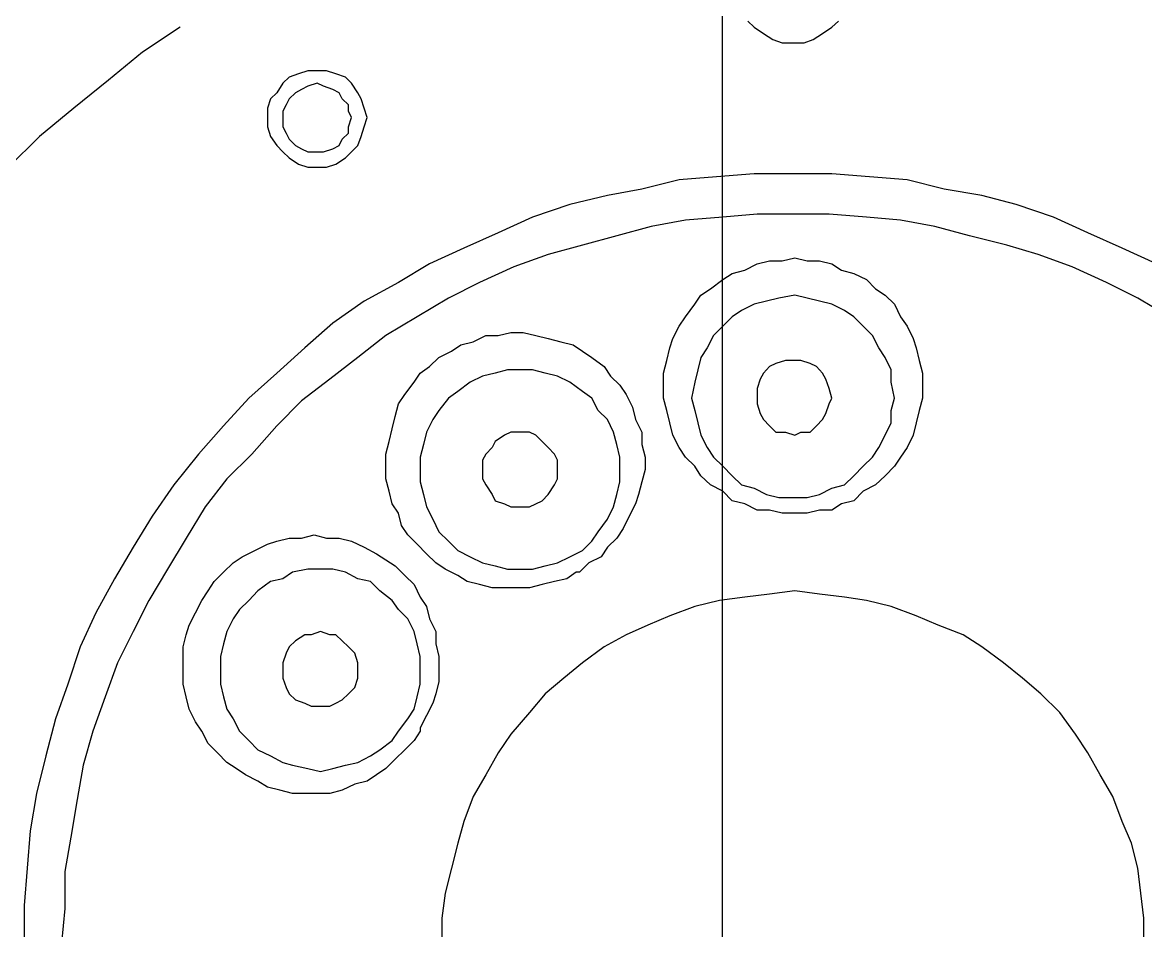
# Model space of a CAD drawing. Extents: x 468514 to 728049, y -74127 to 69080.
# Drawn here: x 555794.52 to 555813.79, y -68582.93 to -68567.34 of the extents above; entities that cross this region are included whole.
import ezdxf

# ---------------------------------------------------------------- set-up
doc = ezdxf.new("R2010")
doc.units = 0
doc.header["$LTSCALE"] = 500
doc.header["$MEASUREMENT"] = 0
doc.linetypes.add('HIDDEN2', pattern=[0.1875, 0.125, -0.0625])
for name, color, linetype in [('E 立面填充', 250, 'Continuous'), ('E 立面标注尺寸', 9, 'Continuous'), ('L-立面家具、洁具', 153, 'Continuous')]:
    doc.layers.add(name, color=color, linetype=linetype)
doc.styles.add('PDC DIM', font='PMingLiU-ExtB.ttf', dxfattribs={"width": 0.85})
doc.dimstyles.new('PDC-A2', dxfattribs={"dimscale": 0, "dimtxt": 2.5, "dimasz": 1, "dimexe": 1, "dimexo": 1, "dimgap": 0.7, "dimtad": 1, "dimdec": 0, "dimtxsty": 'PDC DIM', "dimblk": 'ARCHTICK', "dimcen": 1, "dimdle": 1, "dimclrd": 8, "dimclre": 8, "dimclrt": 9, "dimadec": 0, "dimazin": 0, "dimtfac": 1, "dimtdec": 0, "dimtix": 1, "dimtmove": 2, "dimatfit": 3, "dimldrblk": 'PDC A2 T R', "dimfxl": 10, "dimfxlon": 1, "dimarcsym": 0})

# ---------------------------------------------------------------- blocks, each defined once
blk = doc.blocks.new('A$C2F8A30B2')
at = {"linetype": 'HIDDEN2', "lineweight": -2, "ltscale": 20}
for p, q in [((84.916, 844.356), (84.804, 844.459)), ((86.359, 844.459), (86.249, 844.356)), ((85.074, 844.247), (84.916, 844.356)), ((85.234, 844.142), (85.074, 844.247)), ((86.091, 844.247), (85.929, 844.142)), ((86.249, 844.356), (86.091, 844.247)), ((96.097, 844.356), (96.74, 843.927)), ((85.394, 844.087), (85.234, 844.142)), ((85.554, 844.087), (85.394, 844.087)), ((85.769, 844.087), (85.554, 844.087)), ((85.929, 844.142), (85.769, 844.087)), ((96.74, 843.927), (97.327, 843.444)), ((93.155, 843.392), (93.26, 843.497)), ((93.26, 843.497), (93.423, 843.552)), ((93.423, 843.552), (93.583, 843.607)), ((93.583, 843.607), (93.743, 843.607)), ((93.743, 843.607), (93.905, 843.607)), ((93.905, 843.607), (94.065, 843.552)), ((94.065, 843.552), (94.225, 843.497)), ((94.225, 843.497), (94.332, 843.392)), ((93.048, 843.23), (93.155, 843.392)), ((93.368, 843.23), (93.475, 843.284)), ((93.475, 843.284), (93.635, 843.341)), ((93.635, 843.341), (93.743, 843.392)), ((93.743, 843.392), (93.905, 843.341)), ((93.905, 843.341), (94.012, 843.284)), ((94.012, 843.284), (94.118, 843.23)), ((94.332, 843.392), (94.44, 843.23)), ((97.327, 843.444), (97.917, 842.966)), ((92.94, 842.966), (92.993, 843.126)), ((92.993, 843.126), (93.048, 843.23)), ((93.208, 843.019), (93.315, 843.126)), ((93.315, 843.126), (93.368, 843.23)), ((94.118, 843.23), (94.225, 843.126)), ((94.225, 843.126), (94.28, 843.019)), ((94.44, 843.23), (94.547, 843.126)), ((94.547, 843.126), (94.6, 842.966)), ((92.888, 842.804), (92.94, 842.966)), ((93.155, 842.804), (93.208, 842.912)), ((93.208, 842.912), (93.208, 843.019)), ((94.28, 843.019), (94.332, 842.912)), ((94.332, 842.912), (94.332, 842.804)), ((94.6, 842.966), (94.6, 842.804)), ((97.917, 842.966), (98.507, 842.48)), ((92.94, 842.644), (92.888, 842.804)), ((92.888, 842.804), (92.888, 842.804)), ((93.208, 842.644), (93.155, 842.804)), ((93.155, 842.804), (93.155, 842.804)), ((94.332, 842.804), (94.332, 842.644)), ((94.6, 842.804), (94.6, 842.644)), ((92.993, 842.48), (92.94, 842.644)), ((93.208, 842.537), (93.208, 842.644)), ((93.315, 842.431), (93.208, 842.537)), ((94.28, 842.537), (94.225, 842.431)), ((94.332, 842.644), (94.28, 842.537)), ((94.6, 842.644), (94.547, 842.48)), ((93.048, 842.322), (92.993, 842.48)), ((93.155, 842.217), (93.048, 842.322)), ((93.368, 842.322), (93.315, 842.431)), ((93.475, 842.269), (93.368, 842.322)), ((94.118, 842.322), (94.012, 842.269)), ((94.225, 842.431), (94.118, 842.322)), ((94.44, 842.322), (94.332, 842.217)), ((94.547, 842.48), (94.44, 842.322)), ((98.507, 842.48), (99.04, 841.949)), ((93.26, 842.109), (93.155, 842.217)), ((93.635, 842.217), (93.475, 842.269)), ((93.743, 842.217), (93.635, 842.217)), ((93.905, 842.217), (93.743, 842.217)), ((94.012, 842.269), (93.905, 842.217)), ((94.332, 842.217), (94.225, 842.109)), ((93.423, 842.004), (93.26, 842.109)), ((93.583, 841.949), (93.423, 842.004)), ((93.743, 841.949), (93.583, 841.949)), ((93.905, 841.949), (93.743, 841.949)), ((94.065, 842.004), (93.905, 841.949)), ((94.225, 842.109), (94.065, 842.004)), ((82.987, 841.576), (83.627, 841.736)), ((83.627, 841.736), (84.271, 841.787)), ((84.271, 841.787), (84.916, 841.84)), ((84.916, 841.84), (85.554, 841.84)), ((85.554, 841.84), (86.249, 841.84)), ((86.249, 841.84), (86.893, 841.787)), ((86.893, 841.787), (87.538, 841.736)), ((87.538, 841.736), (88.176, 841.576)), ((82.344, 841.467), (82.987, 841.576)), ((88.176, 841.576), (88.766, 841.467)), ((81.754, 841.309), (82.344, 841.467)), ((88.766, 841.467), (89.41, 841.309)), ((81.114, 841.092), (81.754, 841.309)), ((89.41, 841.309), (90.051, 841.092)), ((80.527, 840.827), (81.114, 841.092)), ((83.147, 840.934), (83.736, 841.041)), ((83.736, 841.041), (84.324, 841.092)), ((84.324, 841.092), (84.964, 841.147)), ((84.964, 841.147), (85.554, 841.147)), ((85.554, 841.147), (86.196, 841.147)), ((86.196, 841.147), (86.788, 841.092)), ((86.788, 841.092), (87.428, 841.041)), ((87.428, 841.041), (88.018, 840.934)), ((90.051, 841.092), (90.64, 840.827)), ((79.937, 840.559), (80.527, 840.827)), ((81.917, 840.614), (82.557, 840.772)), ((82.557, 840.772), (83.147, 840.934)), ((88.018, 840.934), (88.606, 840.772)), ((88.606, 840.772), (89.196, 840.614)), ((90.64, 840.827), (91.228, 840.559)), ((81.379, 840.452), (81.917, 840.614)), ((89.196, 840.614), (89.783, 840.452)), ((79.347, 840.292), (79.937, 840.559)), ((80.794, 840.241), (81.379, 840.452)), ((85.554, 840.397), (85.341, 840.344)), ((85.769, 840.344), (85.554, 840.397)), ((89.783, 840.452), (90.371, 840.241)), ((91.228, 840.559), (91.818, 840.292)), ((80.204, 839.972), (80.794, 840.241)), ((84.916, 840.292), (84.751, 840.186)), ((85.126, 840.344), (84.916, 840.292)), ((85.341, 840.344), (85.126, 840.344)), ((85.984, 840.344), (85.769, 840.344)), ((86.196, 840.292), (85.984, 840.344)), ((86.411, 840.186), (86.196, 840.292)), ((90.371, 840.241), (90.96, 839.972)), ((91.818, 840.292), (92.353, 839.972)), ((84.324, 840.026), (84.166, 839.864)), ((84.539, 840.129), (84.324, 840.026)), ((84.751, 840.186), (84.539, 840.129)), ((86.626, 840.129), (86.411, 840.186)), ((86.788, 840.026), (86.626, 840.129)), ((86.999, 839.864), (86.788, 840.026)), ((79.669, 839.702), (80.204, 839.972)), ((84.166, 839.864), (84.002, 839.757)), ((87.161, 839.757), (86.999, 839.864)), ((90.96, 839.972), (91.493, 839.702)), ((92.353, 839.972), (92.94, 839.651)), ((79.132, 839.382), (79.669, 839.702)), ((84.002, 839.757), (83.842, 839.599)), ((84.916, 839.599), (85.126, 839.651)), ((85.126, 839.651), (85.341, 839.702)), ((85.341, 839.702), (85.554, 839.757)), ((85.554, 839.757), (85.824, 839.702)), ((85.824, 839.702), (86.036, 839.651)), ((86.036, 839.651), (86.249, 839.599)), ((87.268, 839.599), (87.161, 839.757)), ((91.493, 839.702), (92.03, 839.382)), ((92.94, 839.651), (93.475, 839.277)), ((83.842, 839.599), (83.736, 839.382)), ((84.539, 839.382), (84.701, 839.491)), ((84.701, 839.491), (84.916, 839.599)), ((86.249, 839.599), (86.464, 839.491)), ((86.464, 839.491), (86.626, 839.382)), ((87.428, 839.382), (87.268, 839.599)), ((83.736, 839.382), (83.627, 839.226)), ((84.377, 839.226), (84.539, 839.382)), ((86.626, 839.382), (86.788, 839.226)), ((87.538, 839.226), (87.428, 839.382)), ((92.03, 839.382), (92.568, 839.062)), ((93.475, 839.277), (93.955, 838.851)), ((83.627, 839.226), (83.522, 839.009)), ((84.109, 838.851), (84.217, 839.062)), ((84.217, 839.062), (84.377, 839.226)), ((86.788, 839.226), (86.946, 839.062)), ((86.946, 839.062), (87.054, 838.851)), ((87.643, 839.009), (87.538, 839.226)), ((89.996, 839.062), (89.783, 839.009)), ((90.211, 839.117), (89.996, 839.062)), ((90.425, 839.117), (90.211, 839.117)), ((90.64, 839.062), (90.425, 839.117)), ((90.853, 839.062), (90.64, 839.062)), ((91.068, 838.954), (90.853, 839.062)), ((92.568, 839.062), (93.048, 838.687)), ((83.469, 838.851), (83.416, 838.634)), ((83.522, 839.009), (83.469, 838.851)), ((84.002, 838.687), (84.109, 838.851)), ((87.054, 838.851), (87.161, 838.687)), ((87.696, 838.851), (87.643, 839.009)), ((87.749, 838.634), (87.696, 838.851)), ((89.353, 838.904), (89.196, 838.796)), ((89.568, 838.954), (89.353, 838.904)), ((89.783, 839.009), (89.568, 838.954)), ((91.283, 838.904), (91.068, 838.954)), ((91.443, 838.796), (91.283, 838.904)), ((93.955, 838.851), (94.44, 838.419)), ((83.899, 838.476), (84.002, 838.687)), ((87.161, 838.687), (87.214, 838.476)), ((89.035, 838.687), (88.821, 838.531)), ((89.196, 838.796), (89.035, 838.687)), ((91.658, 838.687), (91.443, 838.796)), ((91.818, 838.531), (91.658, 838.687)), ((93.048, 838.687), (93.53, 838.316)), ((83.416, 838.634), (83.361, 838.419)), ((83.899, 838.261), (83.899, 838.476)), ((85.074, 838.419), (85.179, 838.531)), ((85.179, 838.531), (85.289, 838.582)), ((85.289, 838.582), (85.451, 838.634)), ((85.451, 838.634), (85.554, 838.634)), ((85.554, 838.634), (85.714, 838.634)), ((85.714, 838.634), (85.876, 838.582)), ((85.876, 838.582), (85.984, 838.531)), ((85.984, 838.531), (86.091, 838.419)), ((87.214, 838.476), (87.268, 838.261)), ((87.803, 838.419), (87.749, 838.634)), ((88.821, 838.531), (88.713, 838.367)), ((89.836, 838.419), (90.051, 838.476)), ((90.051, 838.476), (90.265, 838.476)), ((90.265, 838.476), (90.48, 838.476)), ((90.48, 838.476), (90.693, 838.419)), ((91.978, 838.419), (91.818, 838.531)), ((83.361, 838.419), (83.361, 838.209)), ((84.964, 838.154), (85.019, 838.316)), ((85.019, 838.316), (85.074, 838.419)), ((86.091, 838.419), (86.144, 838.316)), ((86.144, 838.316), (86.196, 838.154)), ((87.803, 838.209), (87.803, 838.419)), ((88.713, 838.367), (88.551, 838.209)), ((89.41, 838.261), (89.621, 838.367)), ((89.621, 838.367), (89.836, 838.419)), ((90.693, 838.419), (90.908, 838.367)), ((90.908, 838.367), (91.121, 838.261)), ((92.083, 838.261), (91.978, 838.419)), ((93.53, 838.316), (94.012, 837.941)), ((94.44, 838.419), (94.92, 837.99)), ((83.361, 838.209), (83.361, 837.99)), ((83.842, 837.99), (83.899, 838.261)), ((84.916, 837.99), (84.964, 838.154)), ((86.196, 838.154), (86.196, 837.99)), ((87.268, 838.261), (87.323, 837.99)), ((87.803, 837.99), (87.803, 838.209)), ((88.551, 838.209), (88.446, 838.049)), ((89.035, 837.99), (89.196, 838.101)), ((89.196, 838.101), (89.41, 838.261)), ((91.121, 838.261), (91.333, 838.101)), ((91.333, 838.101), (91.493, 837.99)), ((92.243, 838.049), (92.083, 838.261)), ((83.361, 837.99), (83.416, 837.779)), ((83.899, 837.779), (83.842, 837.99)), ((83.842, 837.99), (83.842, 837.99)), ((84.964, 837.889), (84.916, 837.99)), ((84.916, 837.99), (84.916, 837.99)), ((85.019, 837.727), (84.964, 837.889)), ((86.196, 837.889), (86.144, 837.727)), ((86.196, 837.99), (86.196, 837.889)), ((87.323, 837.99), (87.268, 837.779)), ((87.749, 837.779), (87.803, 837.99)), ((88.446, 838.049), (88.336, 837.834)), ((88.926, 837.779), (89.035, 837.99)), ((91.493, 837.99), (91.658, 837.779)), ((92.353, 837.889), (92.243, 838.049)), ((92.407, 837.672), (92.353, 837.889)), ((94.012, 837.941), (94.44, 837.514)), ((94.92, 837.99), (95.35, 837.514)), ((83.416, 837.779), (83.469, 837.566)), ((83.899, 837.566), (83.899, 837.779)), ((85.074, 837.621), (85.019, 837.727)), ((86.144, 837.727), (86.091, 837.621)), ((87.268, 837.779), (87.214, 837.566)), ((87.696, 837.566), (87.749, 837.779)), ((88.336, 837.834), (88.286, 837.621)), ((88.766, 837.621), (88.926, 837.779)), ((91.658, 837.779), (91.763, 837.621)), ((83.469, 837.566), (83.522, 837.352)), ((84.002, 837.352), (83.899, 837.566)), ((85.179, 837.514), (85.074, 837.621)), ((85.289, 837.406), (85.179, 837.514)), ((85.984, 837.514), (85.876, 837.406)), ((86.091, 837.621), (85.984, 837.514)), ((87.214, 837.566), (87.161, 837.352)), ((87.643, 837.352), (87.696, 837.566)), ((88.286, 837.621), (88.176, 837.406)), ((88.661, 837.406), (88.766, 837.621)), ((91.763, 837.621), (91.868, 837.406)), ((92.458, 837.459), (92.407, 837.672)), ((94.44, 837.514), (94.865, 837.029)), ((95.35, 837.514), (95.779, 837.029)), ((83.522, 837.352), (83.627, 837.141)), ((84.109, 837.141), (84.002, 837.352)), ((85.451, 837.406), (85.289, 837.406)), ((85.554, 837.352), (85.451, 837.406)), ((85.714, 837.406), (85.554, 837.352)), ((85.876, 837.406), (85.714, 837.406)), ((87.161, 837.352), (87.054, 837.141)), ((87.538, 837.141), (87.643, 837.352)), ((88.176, 837.406), (88.176, 837.194)), ((88.606, 837.194), (88.661, 837.406)), ((89.888, 837.244), (89.996, 837.352)), ((89.996, 837.352), (90.103, 837.406)), ((90.103, 837.406), (90.265, 837.406)), ((90.265, 837.406), (90.425, 837.406)), ((90.425, 837.406), (90.533, 837.352)), ((90.533, 837.352), (90.693, 837.244)), ((91.868, 837.406), (91.923, 837.194)), ((92.511, 837.244), (92.458, 837.459)), ((83.627, 837.141), (83.736, 836.977)), ((84.217, 836.977), (84.109, 837.141)), ((87.054, 837.141), (86.946, 836.977)), ((87.428, 836.977), (87.538, 837.141)), ((88.176, 837.194), (88.121, 836.977)), ((88.551, 836.977), (88.606, 837.194)), ((89.676, 837.029), (89.783, 837.141)), ((89.783, 837.141), (89.888, 837.244)), ((90.693, 837.244), (90.746, 837.141)), ((90.746, 837.141), (90.853, 837.029)), ((91.923, 837.194), (91.978, 836.977)), ((92.568, 837.029), (92.511, 837.244)), ((83.736, 836.977), (83.842, 836.819)), ((84.377, 836.819), (84.217, 836.977)), ((86.946, 836.977), (86.788, 836.819)), ((87.268, 836.819), (87.428, 836.977)), ((88.121, 836.977), (88.121, 836.764)), ((88.551, 836.764), (88.551, 836.977)), ((89.621, 836.926), (89.676, 837.029)), ((89.621, 836.764), (89.621, 836.926)), ((90.853, 837.029), (90.908, 836.926)), ((90.908, 836.926), (90.908, 836.764)), ((91.978, 836.977), (91.978, 836.764)), ((92.568, 836.819), (92.568, 837.029)), ((94.865, 837.029), (95.295, 836.606)), ((95.779, 837.029), (96.205, 836.499)), ((83.842, 836.819), (84.002, 836.657)), ((84.539, 836.657), (84.377, 836.819)), ((86.788, 836.819), (86.626, 836.657)), ((87.161, 836.657), (87.268, 836.819)), ((88.121, 836.764), (88.176, 836.551)), ((88.551, 836.551), (88.551, 836.764)), ((88.551, 836.764), (88.551, 836.764)), ((89.621, 836.606), (89.621, 836.764)), ((89.621, 836.764), (89.621, 836.764)), ((90.908, 836.764), (90.908, 836.606)), ((91.978, 836.764), (91.978, 836.551)), ((92.568, 836.606), (92.568, 836.819)), ((84.002, 836.657), (84.166, 836.499)), ((84.701, 836.499), (84.539, 836.657)), ((86.626, 836.657), (86.464, 836.499)), ((86.999, 836.499), (87.161, 836.657)), ((88.176, 836.551), (88.233, 836.336)), ((88.606, 836.336), (88.551, 836.551)), ((89.676, 836.499), (89.621, 836.606)), ((90.908, 836.606), (90.853, 836.499)), ((91.978, 836.551), (91.923, 836.336)), ((92.511, 836.391), (92.568, 836.606)), ((95.295, 836.606), (95.668, 836.124)), ((84.166, 836.499), (84.377, 836.391)), ((84.377, 836.391), (84.539, 836.229)), ((84.916, 836.444), (84.701, 836.499)), ((85.126, 836.336), (84.916, 836.444)), ((86.249, 836.444), (86.036, 836.336)), ((86.464, 836.499), (86.249, 836.444)), ((86.626, 836.229), (86.788, 836.391)), ((86.788, 836.391), (86.999, 836.499)), ((89.783, 836.336), (89.676, 836.499)), ((90.853, 836.499), (90.746, 836.336)), ((92.458, 836.176), (92.511, 836.391)), ((96.205, 836.499), (96.577, 835.962)), ((84.539, 836.229), (84.751, 836.176)), ((84.751, 836.176), (84.916, 836.069)), ((85.341, 836.282), (85.126, 836.336)), ((85.554, 836.282), (85.341, 836.282)), ((85.824, 836.282), (85.554, 836.282)), ((86.036, 836.336), (85.824, 836.282)), ((86.196, 836.069), (86.411, 836.176)), ((86.411, 836.176), (86.626, 836.229)), ((88.233, 836.336), (88.286, 836.176)), ((88.286, 836.176), (88.391, 835.962)), ((88.661, 836.124), (88.606, 836.336)), ((89.888, 836.229), (89.783, 836.336)), ((89.996, 836.176), (89.888, 836.229)), ((90.103, 836.124), (89.996, 836.176)), ((90.533, 836.176), (90.425, 836.124)), ((90.693, 836.229), (90.533, 836.176)), ((90.746, 836.336), (90.693, 836.229)), ((91.923, 836.336), (91.868, 836.124)), ((92.353, 836.016), (92.458, 836.176)), ((84.916, 836.069), (85.126, 836.069)), ((85.126, 836.069), (85.341, 836.016)), ((85.341, 836.016), (85.554, 836.016)), ((85.554, 836.016), (85.769, 836.016)), ((85.769, 836.016), (85.984, 836.069)), ((85.984, 836.069), (86.196, 836.069)), ((88.391, 835.962), (88.498, 835.751)), ((88.766, 835.909), (88.661, 836.124)), ((90.265, 836.124), (90.103, 836.124)), ((90.425, 836.124), (90.265, 836.124)), ((91.868, 836.124), (91.763, 835.909)), ((92.296, 835.804), (92.353, 836.016)), ((95.668, 836.124), (95.99, 835.587)), ((96.577, 835.962), (96.902, 835.431)), ((88.926, 835.696), (88.766, 835.909)), ((91.763, 835.909), (91.658, 835.696)), ((92.193, 835.641), (92.296, 835.804)), ((88.498, 835.751), (88.606, 835.587)), ((88.606, 835.587), (88.766, 835.431)), ((89.035, 835.536), (88.926, 835.696)), ((91.658, 835.696), (91.493, 835.536)), ((92.03, 835.484), (92.193, 835.641)), ((93.368, 835.587), (93.155, 835.536)), ((93.583, 835.587), (93.368, 835.587)), ((93.797, 835.641), (93.583, 835.587)), ((94.012, 835.587), (93.797, 835.641)), ((94.225, 835.587), (94.012, 835.587)), ((94.44, 835.536), (94.225, 835.587)), ((95.99, 835.587), (96.312, 835.054)), ((88.766, 835.431), (88.871, 835.267)), ((89.196, 835.374), (89.035, 835.536)), ((91.493, 835.536), (91.333, 835.374)), ((91.868, 835.319), (92.03, 835.484)), ((92.94, 835.431), (92.725, 835.319)), ((93.155, 835.536), (92.94, 835.431)), ((94.6, 835.484), (94.44, 835.536)), ((94.815, 835.374), (94.6, 835.484)), ((96.902, 835.431), (97.222, 834.889)), ((88.871, 835.267), (89.086, 835.164)), ((89.41, 835.267), (89.196, 835.374)), ((89.621, 835.164), (89.41, 835.267)), ((91.121, 835.267), (90.908, 835.164)), ((91.333, 835.374), (91.121, 835.267)), ((91.708, 835.164), (91.868, 835.319)), ((92.568, 835.216), (92.407, 835.109)), ((92.725, 835.319), (92.568, 835.216)), ((95.03, 835.267), (94.815, 835.374)), ((95.187, 835.164), (95.03, 835.267)), ((89.086, 835.164), (89.248, 835.001)), ((89.248, 835.001), (89.301, 835.001)), ((89.248, 835.001), (89.248, 835.001)), ((89.301, 835.001), (89.461, 834.889)), ((89.836, 835.109), (89.621, 835.164)), ((90.051, 835.054), (89.836, 835.109)), ((90.265, 835.054), (90.051, 835.054)), ((90.48, 835.054), (90.265, 835.054)), ((90.693, 835.109), (90.48, 835.054)), ((90.908, 835.164), (90.693, 835.109)), ((91.333, 834.946), (91.548, 835.054)), ((91.548, 835.054), (91.708, 835.164)), ((92.407, 835.109), (92.243, 834.946)), ((93.048, 834.889), (93.26, 835.001)), ((93.26, 835.001), (93.475, 835.054)), ((93.475, 835.054), (93.69, 835.054)), ((93.69, 835.054), (93.905, 835.054)), ((93.905, 835.054), (94.17, 835.001)), ((94.17, 835.001), (94.332, 834.889)), ((95.35, 835.001), (95.187, 835.164)), ((95.51, 834.841), (95.35, 835.001)), ((96.312, 835.054), (96.632, 834.519)), ((89.461, 834.889), (89.676, 834.841)), ((89.676, 834.841), (89.888, 834.789)), ((90.96, 834.789), (91.175, 834.841)), ((91.175, 834.841), (91.333, 834.946)), ((92.243, 834.946), (92.083, 834.789)), ((92.673, 834.681), (92.833, 834.841)), ((92.833, 834.841), (93.048, 834.889)), ((94.332, 834.889), (94.547, 834.841)), ((94.547, 834.841), (94.762, 834.681)), ((95.615, 834.681), (95.51, 834.841)), ((97.222, 834.889), (97.542, 834.306)), ((84.701, 834.572), (85.126, 834.626)), ((85.126, 834.626), (85.554, 834.681)), ((85.554, 834.681), (85.984, 834.626)), ((85.984, 834.626), (86.411, 834.572)), ((89.888, 834.789), (90.103, 834.734)), ((90.103, 834.734), (90.318, 834.734)), ((90.318, 834.734), (90.533, 834.734)), ((90.533, 834.734), (90.746, 834.734)), ((90.746, 834.734), (90.96, 834.789)), ((92.083, 834.789), (91.978, 834.572)), ((92.458, 834.519), (92.673, 834.681)), ((94.762, 834.681), (94.92, 834.519)), ((95.725, 834.519), (95.615, 834.681)), ((83.469, 834.251), (83.899, 834.414)), ((83.899, 834.414), (84.324, 834.519)), ((84.324, 834.519), (84.701, 834.572)), ((86.411, 834.572), (86.841, 834.519)), ((86.841, 834.519), (87.268, 834.414)), ((87.268, 834.414), (87.696, 834.251)), ((91.868, 834.414), (91.818, 834.201)), ((91.978, 834.572), (91.868, 834.414)), ((92.353, 834.359), (92.458, 834.519)), ((94.92, 834.519), (95.08, 834.359)), ((95.83, 834.306), (95.725, 834.519)), ((96.632, 834.519), (96.902, 833.986)), ((83.092, 834.094), (83.469, 834.251)), ((87.696, 834.251), (88.071, 834.094)), ((92.193, 834.201), (92.353, 834.359)), ((95.08, 834.359), (95.187, 834.201)), ((95.939, 834.094), (95.83, 834.306)), ((97.542, 834.306), (97.81, 833.719)), ((82.664, 833.929), (83.092, 834.094)), ((88.071, 834.094), (88.446, 833.929)), ((91.818, 834.201), (91.708, 833.986)), ((92.083, 833.986), (92.193, 834.201)), ((95.187, 834.201), (95.295, 833.986)), ((95.99, 833.929), (95.939, 834.094)), ((82.344, 833.719), (82.664, 833.929)), ((88.446, 833.929), (88.821, 833.719)), ((91.708, 833.986), (91.708, 833.771)), ((92.03, 833.771), (92.083, 833.986)), ((93.315, 833.826), (93.423, 833.929)), ((93.423, 833.929), (93.53, 833.929)), ((93.53, 833.929), (93.69, 833.986)), ((93.69, 833.986), (93.85, 833.929)), ((93.85, 833.929), (93.955, 833.929)), ((93.955, 833.929), (94.118, 833.826)), ((95.295, 833.986), (95.35, 833.771)), ((96.043, 833.719), (95.99, 833.929)), ((96.902, 833.986), (97.169, 833.449)), ((81.969, 833.449), (82.344, 833.719)), ((88.821, 833.719), (89.196, 833.449)), ((91.708, 833.771), (91.658, 833.556)), ((91.978, 833.556), (92.03, 833.771)), ((93.1, 833.611), (93.208, 833.719)), ((93.208, 833.719), (93.315, 833.826)), ((94.118, 833.826), (94.225, 833.719)), ((94.225, 833.719), (94.28, 833.611)), ((95.35, 833.771), (95.402, 833.556)), ((96.043, 833.506), (96.043, 833.719)), ((97.81, 833.719), (98.024, 833.081)), ((91.658, 833.556), (91.658, 833.344)), ((91.978, 833.344), (91.978, 833.556)), ((93.048, 833.449), (93.1, 833.611)), ((94.28, 833.611), (94.332, 833.449)), ((95.402, 833.556), (95.402, 833.344)), ((96.043, 833.291), (96.043, 833.506)), ((81.647, 833.182), (81.969, 833.449)), ((89.196, 833.449), (89.516, 833.182)), ((91.658, 833.344), (91.658, 833.129)), ((91.978, 833.081), (91.978, 833.344)), ((91.978, 833.344), (91.978, 833.344)), ((93.048, 833.344), (93.048, 833.449)), ((93.048, 833.182), (93.048, 833.344)), ((93.048, 833.344), (93.048, 833.344)), ((94.332, 833.449), (94.332, 833.344)), ((94.332, 833.344), (94.332, 833.182)), ((95.402, 833.344), (95.402, 833.081)), ((96.043, 833.081), (96.043, 833.291)), ((97.169, 833.449), (97.384, 832.861)), ((81.329, 832.916), (81.647, 833.182)), ((89.516, 833.182), (89.836, 832.916)), ((91.658, 833.129), (91.708, 832.916)), ((92.03, 832.861), (91.978, 833.081)), ((93.1, 833.026), (93.048, 833.182)), ((94.332, 833.182), (94.28, 833.026)), ((95.402, 833.081), (95.35, 832.861)), ((95.99, 832.861), (96.043, 833.081)), ((98.024, 833.081), (98.237, 832.487)), ((81.005, 832.594), (81.329, 832.916)), ((89.836, 832.916), (90.103, 832.594)), ((91.708, 832.916), (91.763, 832.756)), ((93.208, 832.916), (93.1, 833.026)), ((93.315, 832.809), (93.208, 832.916)), ((94.225, 832.916), (94.118, 832.809)), ((94.28, 833.026), (94.225, 832.916)), ((91.763, 832.756), (91.868, 832.541)), ((92.083, 832.651), (92.03, 832.861)), ((93.423, 832.756), (93.315, 832.809)), ((93.53, 832.704), (93.423, 832.756)), ((93.69, 832.704), (93.53, 832.704)), ((93.85, 832.704), (93.69, 832.704)), ((93.955, 832.756), (93.85, 832.704)), ((94.118, 832.809), (93.955, 832.756)), ((95.35, 832.861), (95.295, 832.651)), ((95.939, 832.651), (95.99, 832.861)), ((97.384, 832.861), (97.595, 832.276)), ((80.739, 832.221), (81.005, 832.594)), ((90.103, 832.594), (90.425, 832.221)), ((91.868, 832.541), (91.978, 832.331)), ((92.193, 832.487), (92.083, 832.651)), ((92.353, 832.276), (92.193, 832.487)), ((95.187, 832.487), (95.08, 832.276)), ((95.295, 832.651), (95.187, 832.487)), ((95.83, 832.434), (95.939, 832.651)), ((98.237, 832.487), (98.402, 831.849)), ((91.978, 832.331), (91.978, 832.276)), ((91.978, 832.331), (91.978, 832.331)), ((95.725, 832.276), (95.83, 832.434)), ((80.527, 831.901), (80.739, 832.221)), ((90.425, 832.221), (90.64, 831.901)), ((91.978, 832.276), (92.083, 832.116)), ((92.083, 832.116), (92.243, 831.954)), ((92.458, 832.116), (92.353, 832.276)), ((92.673, 831.954), (92.458, 832.116)), ((94.92, 832.116), (94.762, 831.954)), ((95.08, 832.276), (94.92, 832.116)), ((95.615, 832.063), (95.725, 832.276)), ((97.595, 832.276), (97.757, 831.691)), ((92.243, 831.954), (92.407, 831.794)), ((92.833, 831.849), (92.673, 831.954)), ((94.762, 831.954), (94.547, 831.849)), ((95.455, 831.901), (95.615, 832.063)), ((80.312, 831.526), (80.527, 831.901)), ((90.64, 831.901), (90.853, 831.526)), ((92.407, 831.794), (92.568, 831.634)), ((93.048, 831.739), (92.833, 831.849)), ((93.26, 831.691), (93.048, 831.739)), ((94.332, 831.739), (94.17, 831.691)), ((94.547, 831.849), (94.332, 831.739)), ((95.135, 831.634), (95.295, 831.739)), ((95.295, 831.739), (95.455, 831.901)), ((98.402, 831.849), (98.559, 831.206)), ((80.097, 831.151), (80.312, 831.526)), ((90.853, 831.526), (91.068, 831.151)), ((92.568, 831.634), (92.725, 831.526)), ((92.725, 831.526), (92.888, 831.419)), ((93.475, 831.634), (93.26, 831.691)), ((93.69, 831.581), (93.475, 831.634)), ((93.905, 831.634), (93.69, 831.581)), ((94.17, 831.691), (93.905, 831.634)), ((94.762, 831.419), (94.975, 831.526)), ((94.975, 831.526), (95.135, 831.634)), ((97.757, 831.691), (97.864, 831.101)), ((92.888, 831.419), (93.1, 831.366)), ((93.1, 831.366), (93.315, 831.259)), ((94.6, 831.316), (94.762, 831.419)), ((79.937, 830.726), (80.097, 831.151)), ((91.068, 831.151), (91.228, 830.726)), ((93.315, 831.259), (93.53, 831.206)), ((93.53, 831.206), (93.743, 831.206)), ((93.743, 831.206), (93.955, 831.206)), ((93.955, 831.206), (94.17, 831.206)), ((94.17, 831.206), (94.385, 831.259)), ((94.385, 831.259), (94.6, 831.316)), ((98.559, 831.206), (98.667, 830.564)), ((97.864, 831.101), (97.972, 830.456)), ((79.775, 830.351), (79.937, 830.726)), ((91.228, 830.726), (91.333, 830.351)), ((98.667, 830.564), (98.722, 829.924)), ((97.972, 830.456), (98.077, 829.869)), ((79.669, 829.924), (79.775, 830.351)), ((91.333, 830.351), (91.443, 829.924)), ((79.615, 829.494), (79.669, 829.924)), ((91.443, 829.924), (91.548, 829.494)), ((98.077, 829.869), (98.077, 829.231)), ((98.722, 829.924), (98.774, 829.283)), ((79.562, 829.066), (79.615, 829.494)), ((91.548, 829.494), (91.605, 829.066)), ((98.077, 829.231), (98.132, 828.639)), ((98.774, 829.283), (98.774, 828.639)), ((79.562, 828.639), (79.562, 829.066)), ((91.605, 829.066), (91.605, 828.639))]:
    blk.add_line(p, q, dxfattribs=at)
for centre, radius in [((85.397, 828.869), 43.552), ((85.568, 828.871), 41.475), ((85.684, 828.792), 20.847)]:
    blk.add_circle(centre, radius, dxfattribs=at)
blk = doc.blocks.new('_ArchTick')
at = {"color": 0, "linetype": 'ByBlock', "const_width": 0.4}
blk.add_lwpolyline([(-0.5, -0.5), (0.5, 0.5)], dxfattribs=at)
blk = doc.blocks.new('PDC A2 T R')
at = {"color": 0, "linetype": 'ByBlock'}
blk.add_line((0, 0), (-2, 0), dxfattribs=at)
for points in [[(-2.14662, 0.88617), (-1.4913, 1.34503), (-0.6, 0), (0, 0)], [(-2.14662, -0.88617), (-1.4913, -1.34503), (-0.6, 0), (0, 0)]]:
    blk.add_solid(points, dxfattribs=at)

msp = doc.modelspace()

# ---------------------------------------------------------------- hatches: boundary and pattern name
at = {"layer": 'E 立面填充'}
h = msp.add_hatch(dxfattribs=at)
h.set_pattern_fill('_USER', color=256, scale=300, pattern_type=0)
h.set_pattern_definition([(0, (558293.3, -70526.5), (0, 300), [])])
h.paths.add_polyline_path([(558293.302, -68126.5), (557723.302, -68126.5), (557723.302, -70526.5), (558293.302, -70526.5)])
h.paths.add_polyline_path([(557723.302, -69976.5), (557073.302, -69976.5), (557073.302, -70196.5), (557723.302, -70196.5)], flags=17)
h.paths.add_polyline_path([(557723.302, -70226.5), (557073.302, -70226.5), (557073.302, -70526.5), (557723.302, -70526.5)], flags=17)
h.paths.add_polyline_path([(557073.302, -69526.5), (556333.302, -69526.5), (556333.302, -70526.5), (557073.302, -70526.5)], flags=17)
h.paths.add_polyline_path([(557723.302, -69326.5), (556333.302, -69326.5), (556333.302, -68126.5), (555453.302, -68126.5), (555453.302, -70526.5), (556283.302, -70526.5), (556283.302, -70476.5), (556302.302, -70476.5), (556302.302, -68446.5), (556298.302, -68446.5), (556298.302, -68426.5), (556318.302, -68426.5), (556318.302, -68446.5), (556314.302, -68446.5), (556314.302, -70476.5), (556333.302, -70476.5), (556333.302, -69526.5), (557073.302, -69526.5), (557073.302, -69676.5), (557369.302, -69676.5), (557369.302, -69626.095), (557369.302, -69569.5), (557370.691, -69561.622), (557369.302, -69561.622), (557369.302, -69537.649, -0.280803), (557398.302, -69517, -0.280797), (557427.302, -69537.648), (557427.302, -69561.622), (557425.912, -69561.622), (557427.302, -69569.5), (557427.302, -69626.095), (557427.302, -69676.5), (557723.302, -69676.5)])
h.paths.add_polyline_path([(557384.673, -69510.925, -0.167186), (557411.942, -69510.929, -0.717696), (557411.942, -69514.719, -0.167186), (557384.673, -69514.722, -0.722273)], flags=16)
h.paths.add_polyline_path([(557073.302, -68126.5), (556333.302, -68126.5), (556333.302, -69276.5), (557073.302, -69276.5)], flags=17)
h = msp.add_hatch(dxfattribs=at)
h.set_pattern_fill('_USER', color=256, scale=600, angle=90, pattern_type=0)
h.set_pattern_definition([(90, (558293.3, -70526.5), (-600, 4e-14), [])])
h.paths.add_polyline_path([(557073.302, -69526.5), (556333.302, -69526.5), (556333.302, -70526.5), (557073.302, -70526.5)], flags=17)
h.paths.add_polyline_path([(557073.302, -69276.5), (556333.302, -69276.5), (556333.302, -69326.5), (557073.302, -69326.5)], flags=17)
h.paths.add_polyline_path([(556302.302, -68446.5), (556298.302, -68446.5), (556298.302, -68426.5), (556318.302, -68426.5), (556318.302, -68446.5), (556314.302, -70476.5), (556333.302, -70476.5), (556333.302, -69526.5), (557073.302, -69526.5), (557073.302, -69676.5), (557369.302, -69676.5), (557369.302, -69626.095), (557427.302, -69626.095), (557427.302, -69561.622), (557425.912, -69561.622), (557427.302, -69569.5), (557427.302, -69626.095), (557427.302, -69676.5), (557623.302, -69676.5), (557723.302, -69676.5), (557723.302, -69326.5), (556333.302, -69326.5), (556333.302, -68126.5), (555453.302, -68126.5), (555453.302, -70526.5), (556283.302, -70526.5), (556283.302, -70476.5), (556302.302, -70476.5)])
h.paths.add_polyline_path([(557398.302, -69517, -0.082982), (557384.673, -69514.722, -0.53661), (557383.797, -69511.507, 0.172636), (557369.314, -69537.621, -0.280561)], flags=16)
h.paths.add_polyline_path([(557413.239, -69550.261, 0.10053), (557407.046, -69529.649, 0.588831), (557389.557, -69529.649, 0.10053), (557383.364, -69550.261, -0.912464)], flags=16)
edge = h.paths.add_edge_path(flags=16)
edge.add_ellipse((557398.302, -69551), major_axis=(15, 0), ratio=0.3, start_angle=0, end_angle=180, ccw=False)
edge.add_line((557413.302, -69551), (557413.302, -69556))
edge.add_ellipse((557398.302, -69556), major_axis=(-15, 0), ratio=0.3, start_angle=0, end_angle=180, ccw=False)
edge.add_line((557383.302, -69556), (557383.302, -69551))
h.paths.add_polyline_path([(557073.302, -68126.5), (556333.302, -68126.5), (556333.302, -69276.5), (557073.302, -69276.5)], flags=17)
h.paths.add_polyline_path([(557723.302, -69976.5), (557073.302, -69976.5), (557073.302, -70196.5), (557723.302, -70196.5)], flags=17)
h.paths.add_polyline_path([(557723.302, -70226.5), (557073.302, -70226.5), (557073.302, -70526.5), (557723.302, -70526.5)], flags=17)
h.paths.add_polyline_path([(558293.302, -68126.5), (557723.302, -68126.5), (557723.302, -70526.5), (558293.302, -70526.5)])

# ---------------------------------------------------------------- block references
at = {"layer": 'L-立面家具、洁具', "xscale": -1}
msp.add_blockref('A$C2F8A30B2', (555893.326, -69411.779), dxfattribs=at)

# ---------------------------------------------------------------- leaders
at = {"layer": 'E 立面标注尺寸', "annotation_type": 0, "has_hookline": 1, "hookline_direction": 0}
for points, text_width in [([(555652.899, -68927.845), (555652.899, -67026.5), (555937.502, -67026.5)], 487.064), ([(555806.532, -68688.681), (555806.532, -67176.5), (555938.055, -67176.5)], 536.711)]:
    msp.add_leader(points, dimstyle='PDC-A2', override={"dimscale": 30.000004, "dimtad": 0}, dxfattribs=dict(at, text_width=text_width))

doc.saveas('drawing.dxf')
